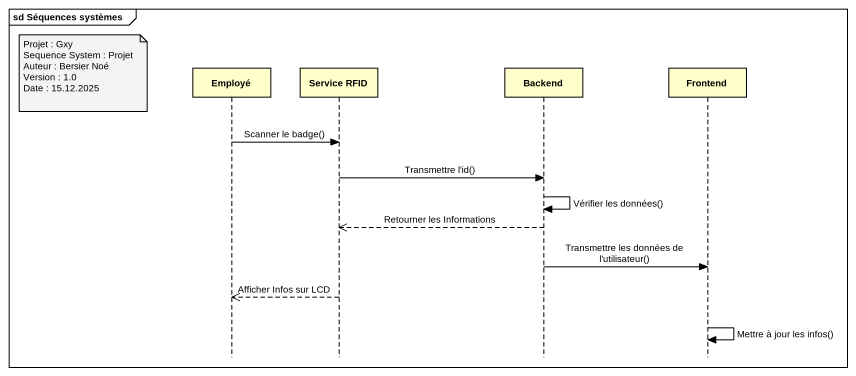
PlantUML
@startuml
mainframe sd Séquences systèmes
hide footbox
participant Employé
participant "Service RFID" as Service_RFID
participant Backend
participant Frontend

note left of Employé
  Projet : Gxy
  Sequence System : Projet
  Auteur : Bersier Noé
  Version : 1.0
  Date : 15.12.2025
end note
Employé -> Service_RFID : Scanner le badge()
Service_RFID -> Backend : Transmettre l'id()
Backend -> Backend : Vérifier les données()
Backend -->> Service_RFID : Retourner les Informations
Backend -> Frontend : Transmettre les données de l'utilisateur()
Service_RFID -->> Employé : Afficher Infos sur LCD
Frontend -> Frontend : Mettre à jour les infos()
@enduml
